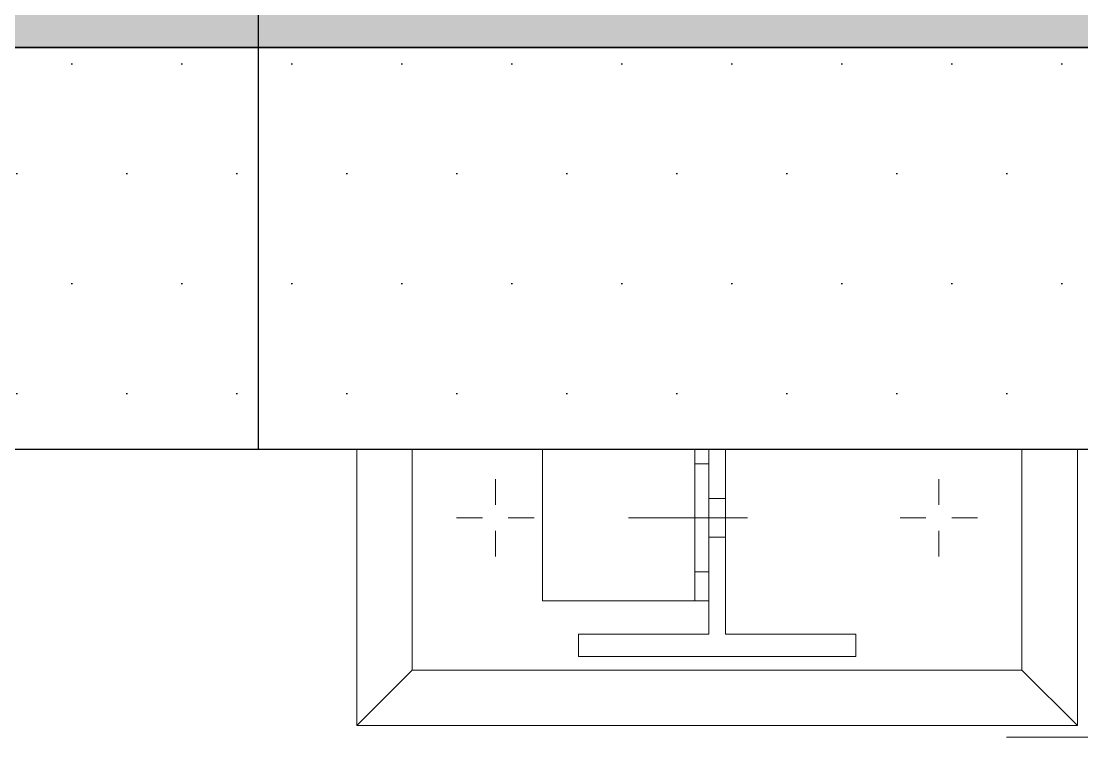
# Model space of a CAD drawing. Header units: millimetres. Extents: x 652937 to 1670132, y 1473552 to 2851037.
# Drawn here: x 717908.8 to 718291.5, y 1493550.3 to 1493813.2 of the extents above; entities that cross this region are included whole.
import ezdxf

# ---------------------------------------------------------------- set-up
doc = ezdxf.new("R2010")
doc.units = ezdxf.units.MM
for name, pattern in [('HIDDEN', [0.375, 0.25, -0.125]), ('XKITLINE00', [0]), ('XKITLINE02', [4, 2, -2])]:
    doc.linetypes.add(name, pattern=pattern)
for name, color, linetype in [('010 - ASPG_FLASHING_HATCH_', 251, 'Continuous'), ('010 - ASPG_FLASHING_MAIN_COLOR_2', 2, 'Continuous'), ('010 - ASPG_FLASHING_MAIN_COLOR_4', 4, 'Continuous'), ('010 - ASPG_FLASHING_WIPEOUT_', 250, 'Continuous'), ('010 - ASPG_FLASING_WIPEOUT_', 250, 'Continuous'), ('TEXT', 3, 'Continuous')]:
    doc.layers.add(name, color=color, linetype=linetype)
for name, color, linetype, lineweight in [('A-FLOR-E', 2, 'Continuous', 9), ('A-WALL', 2, 'Continuous', 25), ('Bolt', 7, 'Continuous', 0), ('Part', 2, 'Continuous', 0)]:
    doc.layers.add(name, color=color, linetype=linetype, lineweight=lineweight)
pattern_1 = [(0, (0, 0), (3.96875, 7.9375), [0, -7.9375])]
pattern_2 = [(0, (0, 0), (19.84375, 39.6875), [0, -39.6875])]

# ---------------------------------------------------------------- blocks, each defined once
blk = doc.blocks.new('3')
at = {"layer": 'Bolt', "color": 11, "linetype": 'XKITLINE00', "lineweight": 0}
for p, q in [((-110.355418054387, -45.62020199699327), (-110.355418054387, -45.66682199807838)), ((-110.425418054685, -45.69020199682564), (-110.3787980545312, -45.69020199682564)), ((-110.2854180550203, -45.69020199682564), (-110.3320380542427, -45.69020199682564)), ((-110.355418054387, -45.7602019989863), (-110.355418054387, -45.7135819979012)), ((-109.8123949989676, -45.87020199839026), (-109.8123949989676, -45.91682199714705)), ((-109.8123949989676, -45.87020199839026), (-109.8123949989676, -45.91682199714705)), ((-109.8823949983343, -45.94020199822262), (-109.8357749991119, -45.94020199822262)), ((-109.8823949983343, -45.94020199822262), (-109.8357749991119, -45.94020199822262)), ((-109.7423949986696, -45.94020199822262), (-109.7890149988234, -45.94020199822262)), ((-109.7423949986696, -45.94020199822262), (-109.7890149988234, -45.94020199822262)), ((-109.8123949989676, -46.01020199805498), (-109.8123949989676, -45.96358199696988)), ((-109.8123949989676, -46.01020199805498), (-109.8123949989676, -45.96358199696988)), ((-109.8123949989676, -46.17020199866965), (-109.8123949989676, -46.21682199742645)), ((-109.8123949989676, -46.17020199866965), (-109.8123949989676, -46.21682199742645)), ((-109.8823949983343, -46.24020199850202), (-109.8357749991119, -46.24020199850202)), ((-109.8823949983343, -46.24020199850202), (-109.8357749991119, -46.24020199850202)), ((-109.7423949986696, -46.24020199850202), (-109.7890149988234, -46.24020199850202)), ((-109.7423949986696, -46.24020199850202), (-109.7890149988234, -46.24020199850202)), ((-109.8123949989676, -46.31020199833438), (-109.8123949989676, -46.26358199724928)), ((-109.8123949989676, -46.31020199833438), (-109.8123949989676, -46.26358199724928)), ((-110.355418054387, -46.42020199773833), (-110.355418054387, -46.46682199882343)), ((-110.425418054685, -46.49020199757069), (-110.3787980545312, -46.49020199757069)), ((-110.2854180550203, -46.49020199757069), (-110.3320380542427, -46.49020199757069)), ((-110.355418054387, -46.56020199740306), (-110.355418054387, -46.51358199864626))]:
    blk.add_line(p, q, dxfattribs=at)
at = {"layer": 'Bolt', "color": 11, "linetype": 'XKITLINE02', "lineweight": 0}
for p, q in [((-110.355418054387, -46.14480199851096), (-110.355418054387, -45.9302019989118)), ((-110.452918054536, -46.07520199706778), (-110.452918054536, -46.05020199762657)), ((-110.2579180551693, -46.07520199706778), (-110.2579180551693, -46.05020199762657)), ((-110.390418054536, -46.10520199732855), (-110.390418054536, -46.07520199706778)), ((-110.320418054238, -46.10520199732855), (-110.320418054238, -46.07520199706778))]:
    blk.add_line(p, q, dxfattribs=at)
at = {"layer": 'Part', "color": 251, "linetype": 'HIDDEN', "lineweight": 0, "ltscale": 5}
for p, q in [((-110.071716000326, -35.5777499997057), (-110.0724729998037, -56.60274899890646)), ((-109.5267160004005, -35.57776999985799), (-109.5274730008096, -56.60276899905875))]:
    blk.add_line(p, q, dxfattribs=at)
at = {"layer": 'Part', "color": 2, "lineweight": 0}
for p, q in [((-110.6304180538282, -45.54020199785009), (-110.730418054387, -45.44020199775696)), ((-109.980418054387, -45.44020199775696), (-110.0804180549458, -45.54020199785009)), ((-110.2054180540144, -46.05020199762657), (-110.5054180547595, -46.05020199762657)), ((-110.730418054387, -46.74020199896768), (-110.6304180538282, -46.64020199887455)), ((-110.0804180549458, -46.64020199887455), (-109.980418054387, -46.74020199896768))]:
    blk.add_line(p, q, dxfattribs=at)
at = {"layer": 'Part', "color": 11, "linetype": 'XKITLINE02', "lineweight": 0}
for p, q in [((-110.2054180540144, -46.07520199706778), (-110.5054180547595, -46.07520199706778)), ((-109.9623949993402, -46.07520199706778), (-109.9623949993402, -46.10520199732855))]:
    blk.add_line(p, q, dxfattribs=at)
at = {"layer": 'Part', "color": 2, "linetype": 'XKITLINE02', "lineweight": 0}
for p, q in [((-109.5123949982226, -46.07520199706778), (-110.0804180549458, -46.07520199706778)), ((-110.0804180549458, -46.07520199706778), (-109.5123949982226, -46.07520199706778)), ((-109.5123949982226, -46.10520199732855), (-110.0804180549458, -46.10520199732855)), ((-110.0804180549458, -46.10520199732855), (-109.5123949982226, -46.10520199732855))]:
    blk.add_line(p, q, dxfattribs=at)
at = {"layer": 'Part', "color": 4, "lineweight": 0}
blk.add_lwpolyline([(-109.487472999841, -56.60276999790221), (-109.4867159994319, -35.57777199987322), (-110.1117159994319, -35.57774899853393), (-110.112472999841, -56.6027479977347)], close=True, dxfattribs=at)
at = {"layer": 'Part', "color": 2, "lineweight": 0}
for points in [[(-109.980418054387, -45.84020199812949), (-109.980418054387, -45.44020199775696), (-110.730418054387, -45.44020199775696), (-110.730418054387, -46.74020199896768), (-109.980418054387, -46.74020199896768), (-109.980418054387, -46.34020199859515)], [(-110.5054180547595, -46.07520199706778), (-110.5054180547595, -45.77520199911669), (-110.2054180540144, -45.77520199911669), (-110.2054180540144, -46.07520199706778)]]:
    blk.add_lwpolyline(points, dxfattribs=at)
for points in [[(-110.0804180549458, -46.64020199887455), (-110.0804180549458, -45.54020199785009), (-110.6304180538282, -45.54020199785009), (-110.6304180538282, -46.64020199887455)], [(-110.565418055281, -45.84020199812949), (-110.565418055281, -46.07520199706778), (-110.1454180553555, -46.07520199706778), (-110.1454180553555, -45.84020199812949), (-110.105418054387, -45.84020199812949), (-110.105418054387, -46.34020199859515), (-110.1454180553555, -46.34020199859515), (-110.1454180553555, -46.10520199732855), (-110.565418055281, -46.10520199732855), (-110.565418055281, -46.34020199859515), (-110.605418054387, -46.34020199859515), (-110.605418054387, -45.84020199812949)]]:
    blk.add_lwpolyline(points, close=True, dxfattribs=at)
at = {"layer": 'Part', "color": 2, "linetype": 'XKITLINE02', "lineweight": 0}
blk.add_lwpolyline([(-110.0804180549458, -46.34020199859515), (-109.5123949982226, -46.34020199859515), (-109.5123949982226, -45.84020199812949), (-110.0804180549458, -45.84020199812949)], dxfattribs=at)
at = {"layer": 'Part', "color": 2, "linetype": 'HIDDEN', "lineweight": 0}
blk.add_lwpolyline([(-109.980418054387, -46.34020199859515), (-109.980418054387, -45.84020199812949)], dxfattribs=at)
blk = doc.blocks.new('W-1-PP18-ST_ENT3_REV02_20260413-050421_PP18_ENT3_MAIN_PLAN')
at = {"layer": 'A-FLOR-E'}
h = blk.add_hatch(dxfattribs=at)
h.set_pattern_fill('CROSS', color=250, scale=50, angle=210.7689957793228)
h.set_pattern_definition([(90.00830806532014, (9903.888727165991, -26817.57823354565), (-317.5460351444216, 317.453958179856), [158.75, -476.2500000000001]), (180.0083080653204, (9983.252216689521, -26738.19172452204), (-317.453958179856, -317.5460351444216), [158.75, -476.2500000000001])])
h.paths.add_polyline_path([(10552.7724922637, -11720.10914213024), (10552.65647391812, -10919.99999969266), (11302.45717344829, -10919.89127639681), (11302.5731920267, -11720.00041860156)], flags=16)
h.paths.add_polyline_path([(18712.43403395661, -10369.24719647504), (18712.7101582943, -10275.13879491016), (20062.22330671758, -10274.98557907529), (20062.223306834, -7304.822206497192), (20062.22330718325, 1006.469529820606), (8350.240529375384, 1013.833130011335), (8352.581507619703, -15559.00517199188), (13097.40324537293, -15549.91630767472), (13097.37388473027, -10370.04009564407)])
at = {"layer": 'TEXT'}
h = blk.add_hatch(dxfattribs=at)
h.set_pattern_fill('ANSI34', color=250, scale=21.83100767730449, angle=305.7689957793228)
h.set_pattern_definition([(230.0083080653204, (16484.82354204194, -22407.65041881241), (318.6218556715972, -267.276760314056), []), (230.0083080653204, (16387.17373050773, -22416.20793845505), (318.6218556715972, -267.276760314056), []), (230.0083080653204, (16289.52391897351, -22424.76545809768), (318.6218556715972, -267.276760314056), []), (230.0083080653204, (16191.87388997548, -22433.3229965996), (318.6218556715972, -267.276760314056), [])])
h.paths.add_polyline_path([(8351.9099206666, -15550.10326229967), (8350.218025129521, 1004.77125053294), (20060.18423601077, 1006.600863533095), (20061.87613178068, -15548.27364929952)], flags=16)
h.paths.add_polyline_path([(8201.931672031293, -15700.12501231395), (8201.109208492795, 1155.654514906928), (20210.65068731573, 1155.931012239307), (20211.47315085423, -15699.84851498157)])
at = {"layer": 'A-WALL', "color": 253, "linetype": 'HIDDEN', "lineweight": 13, "ltscale": 8}
blk.add_lwpolyline([(15730.13059617975, 1155.869291862473), (19934.87964649708, 1155.887179076672)], dxfattribs=at)
at = {"layer": 'A-WALL', "color": 2, "lineweight": 13}
blk.add_lwpolyline([(20062.22330718325, 1006.469529820606), (20062.22330648475, -15549.88525924273), (8352.604010701412, -15549.943291815), (8350.218026293674, 1004.771250067279)], close=True, dxfattribs=at)
at = {"xscale": 200.000000000001, "yscale": 200.000000000001, "zscale": 200.000000000001, "rotation": 90}
blk.add_blockref('3', (8614.437109767692, 23052.34119994566), dxfattribs=at)
blk = doc.blocks.new('*U9048')
blk.add_wipeout([(0, -52.000000000100954), (2538.9999999999563, -52.00000000005912), (2393.9047094743155, -197.09529052552307), (0, -197.0952905255649)]).dxf.layer = '010 - ASPG_FLASHING_WIPEOUT_'
at = {"layer": '010 - ASPG_FLASHING_HATCH_'}
h = blk.add_hatch(dxfattribs=at)
h.set_pattern_fill('DOTS', color=256, scale=0.5)
h.set_pattern_definition(pattern_2)
h.paths.add_polyline_path([(0, -52), (2539.000000000135, -51.99999999995869), (2393.904709474493, -197.0952905255422), (9.768010957938956e-17, -197.0952905255836)])
at = {"layer": '010 - ASPG_FLASHING_MAIN_COLOR_2'}
blk.add_lwpolyline([(0, -52), (2539.000000000135, -51.99999999995869), (2393.904709474493, -197.0952905255422), (9.768010957938956e-17, -197.0952905255836)], close=True, dxfattribs=at)
blk.add_wipeout([(0, 69.29999999994789), (2660.299999999724, 69.29999999999018), (2538.9999999999563, -51.999999999955435), (0, -51.99999999999727)]).dxf.layer = '010 - ASPG_FLASING_WIPEOUT_'
at = {"layer": '010 - ASPG_FLASHING_HATCH_'}
h = blk.add_hatch(dxfattribs=at)
h.set_pattern_fill('DOTS', color=256, scale=0.1)
h.set_pattern_definition(pattern_1)
h.paths.add_polyline_path([(-2.8421709430404e-14, 69.29999999999998), (2660.299999999902, 69.3000000000413), (2539.000000000135, -51.9999999999587), (3.155443620884047e-30, -52.00000000000001)])
at = {"layer": '010 - ASPG_FLASHING_MAIN_COLOR_4'}
blk.add_lwpolyline([(-2.8421709430404e-14, 69.29999999999998), (2660.299999999902, 69.3000000000413), (2539.000000000135, -51.9999999999587), (3.155443620884047e-30, -52.00000000000001)], close=True, dxfattribs=at)
blk = doc.blocks.new('*U9049')
blk.add_wipeout([(0, -52.000000000100954), (3000.000000000055, -52.00000000005366), (2999.9999999999973, -197.09529052551807), (0, -197.09529052556445)]).dxf.layer = '010 - ASPG_FLASHING_WIPEOUT_'
at = {"layer": '010 - ASPG_FLASHING_HATCH_'}
h = blk.add_hatch(dxfattribs=at)
h.set_pattern_fill('DOTS', color=256, scale=0.5)
h.set_pattern_definition(pattern_2)
h.paths.add_polyline_path([(0, -52), (3000.000000000233, -51.99999999995342), (3000.000000000175, -197.095290525537), (9.768010957938956e-17, -197.0952905255836)])
at = {"layer": '010 - ASPG_FLASHING_MAIN_COLOR_2'}
blk.add_lwpolyline([(0, -52), (3000.000000000233, -51.99999999995342), (3000.000000000175, -197.095290525537), (9.768010957938956e-17, -197.0952905255836)], close=True, dxfattribs=at)
blk.add_wipeout([(0, 69.29999999994743), (2999.9999999998217, 69.29999999999472), (3000.0000000000546, -51.99999999995089), (0, -51.99999999999818)]).dxf.layer = '010 - ASPG_FLASING_WIPEOUT_'
at = {"layer": '010 - ASPG_FLASHING_HATCH_'}
h = blk.add_hatch(dxfattribs=at)
h.set_pattern_fill('DOTS', color=256, scale=0.1)
h.set_pattern_definition(pattern_1)
h.paths.add_polyline_path([(-2.8421709430404e-14, 69.29999999999998), (3000, 69.30000000004657), (3000.000000000233, -51.99999999995343), (3.155443620884047e-30, -52.00000000000001)])
at = {"layer": '010 - ASPG_FLASHING_MAIN_COLOR_4'}
blk.add_lwpolyline([(-2.8421709430404e-14, 69.29999999999998), (3000, 69.30000000004657), (3000.000000000233, -51.99999999995343), (3.155443620884047e-30, -52.00000000000001)], close=True, dxfattribs=at)
blk = doc.blocks.new('W-1-PP18-ST_ENT3_REV02_20260618-221618_LOPF_FLASHING')
blk.add_blockref('*U9049', (14800.52158245095, 1252.157168983249))
blk.add_blockref('*U9048', (17800.52158245095, 1252.157168983249))

msp = doc.modelspace()

# ---------------------------------------------------------------- block references
at = {"color": 6}
msp.add_blockref('W-1-PP18-ST_ENT3_REV02_20260413-050421_PP18_ENT3_MAIN_PLAN', (700327.4221813822, 1492652.712323123), dxfattribs=at)

# ---------------------------------------------------------------- next in the draw order: block references
msp.add_blockref('W-1-PP18-ST_ENT3_REV02_20260618-221618_LOPF_FLASHING', (700193.9005989314, 1492603.555154138))

doc.saveas('drawing.dxf')
